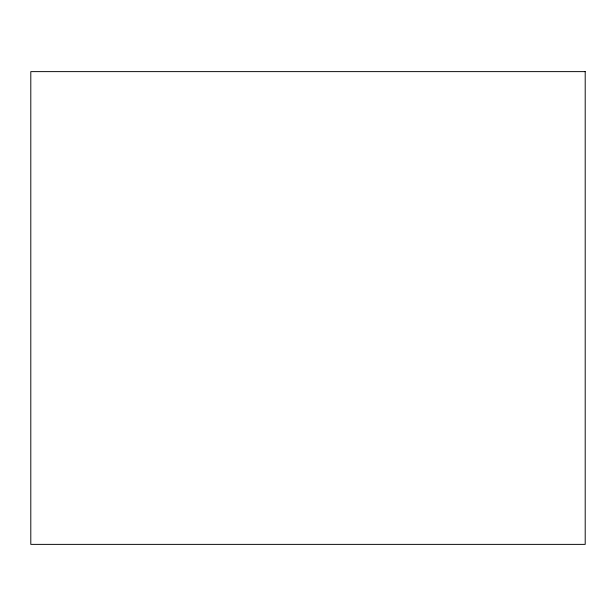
<?xml version="1.0" encoding="UTF-8"?>
<svg xmlns="http://www.w3.org/2000/svg" width="616" height="616" viewBox="0 0 616 616"><rect width="100%" height="100%" fill="white"/><g stroke="black" fill="none" stroke-linecap="round" stroke-linejoin="round"><path stroke-width="0.92" d="M585.2 71.625L30.8 71.625L30.8 544.375L585.2 544.375L585.2 71.625"/></g></svg>
